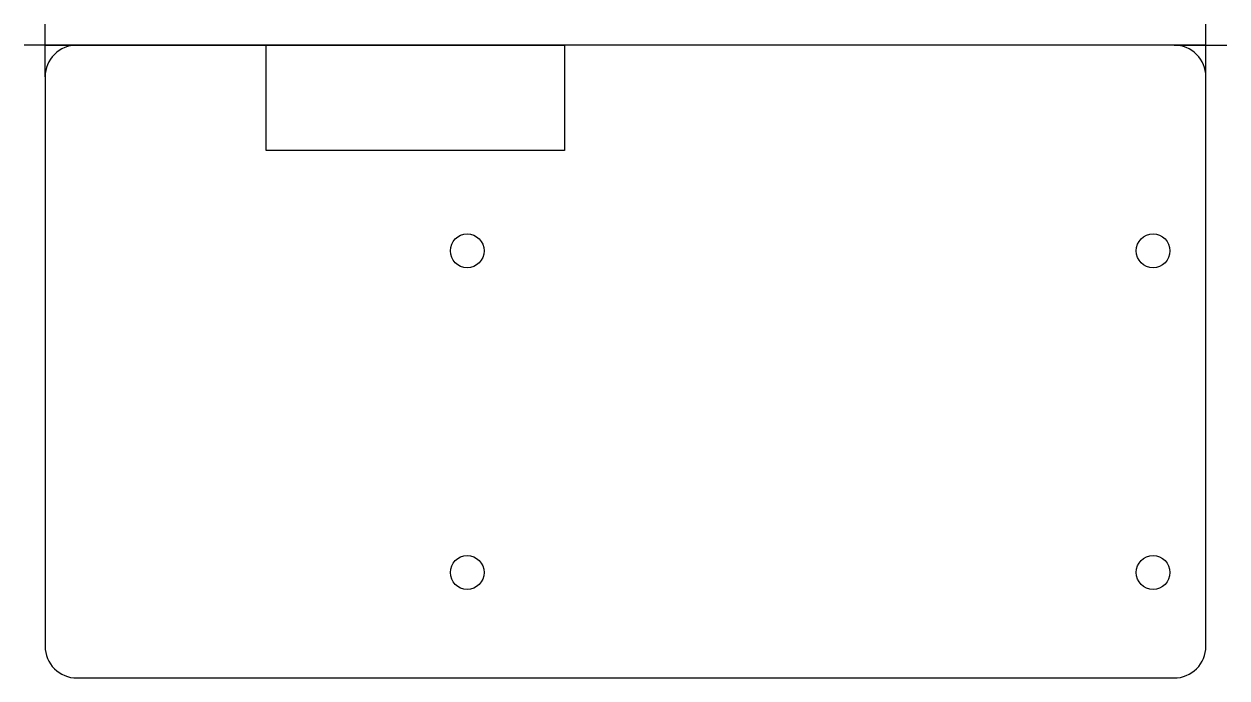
# Model space of a CAD drawing. Header units: millimetres. Extents: x -174 to -60, y 12 to 74.
import ezdxf

# ---------------------------------------------------------------- set-up
doc = ezdxf.new("R2010")
doc.units = ezdxf.units.MM
doc.layers.get('0').update_dxf_attribs({"linetype": 'CONTINUOUS'})

msp = doc.modelspace()

# ---------------------------------------------------------------- linework, layer by layer
for p, q in [((-171.5, 69.25), (-171.5, 74.25)), ((-61.5, 69.25), (-61.5, 74.25)), ((-168.5, 72.25), (-173.5, 72.25)), ((-171.5, 72.25), (-150.566, 72.25)), ((-152.166, 72.25), (-123.882, 72.25)), ((-61.5, 72.25), (-122.282, 72.25)), ((-64.5, 72.25), (-59.5, 72.25))]:
    msp.add_line(p, q)
for points in [[(-171.5, 15.25, 0.4142136), (-168.5, 12.25), (-64.5, 12.25, 0.4142136), (-61.5, 15.25), (-61.5, 69.25, 0.4142136), (-64.5, 72.25), (-168.5, 72.25, 0.4142136), (-171.5, 69.25)], [(-61.5, 69.25, 0.4142136), (-64.5, 72.25), (-168.5, 72.25, 0.4142136), (-171.5, 69.25), (-171.5, 15.25, 0.4142136), (-168.5, 12.25), (-64.5, 12.25, 0.4142136), (-61.5, 15.25)]]:
    msp.add_lwpolyline(points, format="xyb", close=True)
msp.add_lwpolyline([(-150.566, 72.25), (-122.282, 72.25), (-122.282, 62.25), (-150.566, 62.25)], close=True)
for centre in [(-131.5, 52.75), (-131.5, 52.75), (-66.5, 52.75), (-66.5, 52.75), (-131.5, 22.25), (-131.5, 22.25), (-66.5, 22.25), (-66.5, 22.25)]:
    msp.add_circle(centre, 1.6)

doc.saveas('drawing.dxf')
